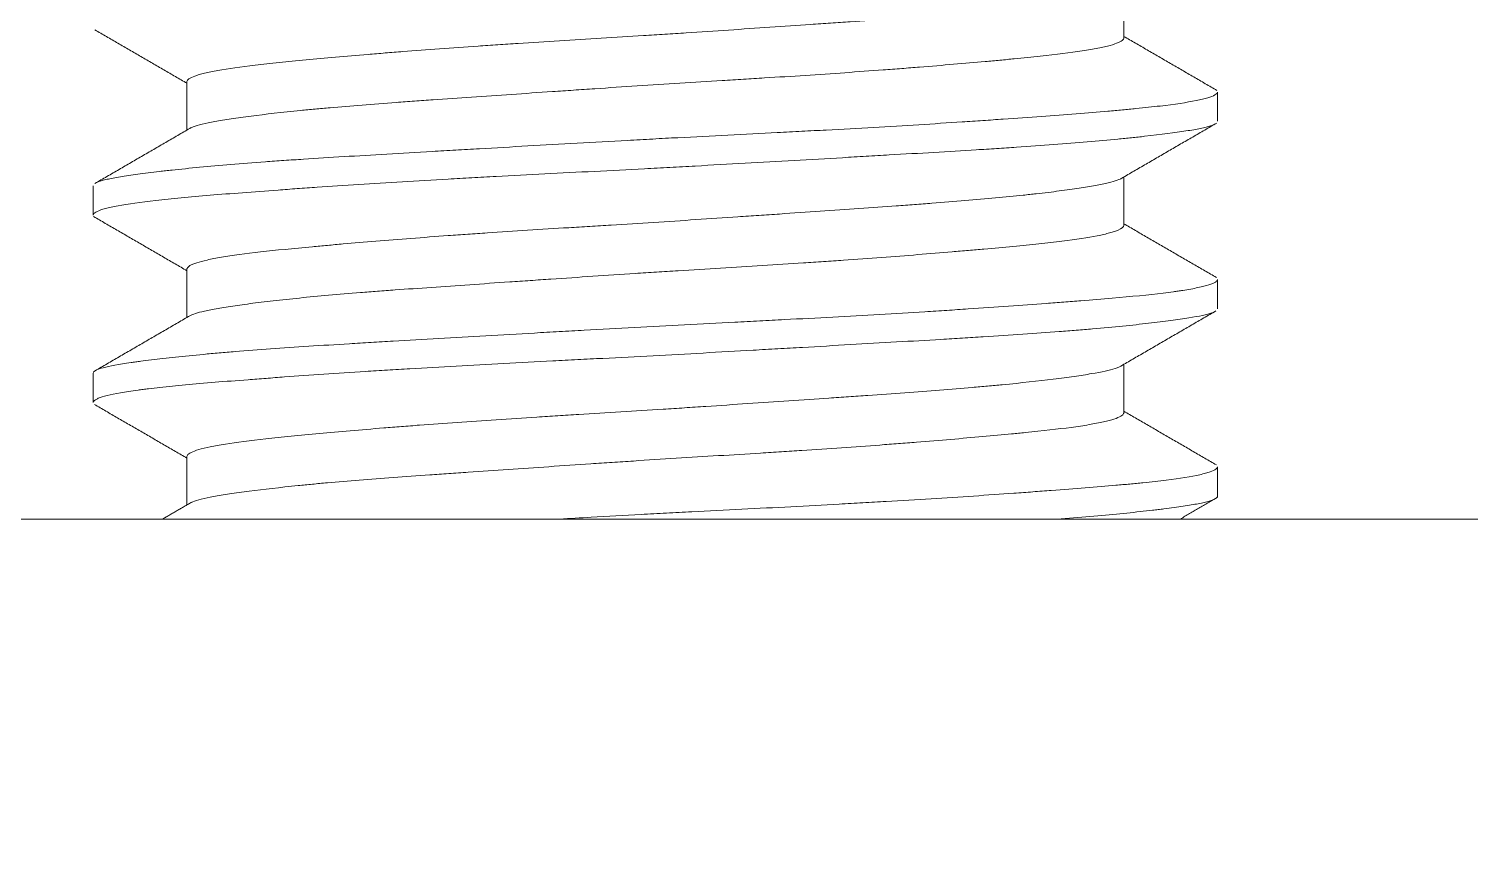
# Model space of a CAD drawing. Header units: millimetres. Extents: x 240 to 1080, y -29 to 565.
# Drawn here: x 383.13 to 390.82, y 191.79 to 196.15 of the extents above; entities that cross this region are included whole.
import ezdxf

# ---------------------------------------------------------------- set-up
doc = ezdxf.new("R2010")
doc.units = ezdxf.units.MM
doc.header["$LTSCALE"] = 0.75
doc.layers.add('DIM', color=3, linetype='Continuous')
doc.styles.get("Standard").update_dxf_attribs({"font": 'arial.ttf'})
doc.dimstyles.new('사본 ISO-25', dxfattribs={"dimtxt": 7, "dimasz": 7, "dimexe": 2.1, "dimexo": 2.1, "dimgap": 2, "dimtad": 1, "dimtih": 1, "dimtoh": 1, "dimdec": 1, "dimdsep": 46, "dimtxsty": 'Standard', "dimcen": 0, "dimclrd": 3, "dimclre": 3, "dimclrt": 4, "dimazin": 2, "dimtp": 0.1, "dimtm": 0.1, "dimtfac": 0.714286, "dimtdec": 1, "dimtmove": 0, "dimatfit": 3, "dimfxl": 1, "dimarcsym": 0})

msp = doc.modelspace()

# ---------------------------------------------------------------- linework, layer by layer
at = {"color": 7, "linetype": 'Continuous', "lineweight": 18}
for p, q in [((388.9725, 196.1032), (388.9725, 196.3613)), ((383.9725, 195.8702), (383.9725, 195.6117)), ((389.4725, 195.6593), (389.4725, 195.8143)), ((383.4725, 195.3139), (383.4725, 195.1591)), ((388.9725, 195.1028), (388.9725, 195.3613)), ((383.9725, 194.8705), (383.9725, 194.6119)), ((389.4725, 194.6584), (389.4725, 194.8144)), ((383.4725, 194.3149), (383.475, 194.3213)), ((383.4725, 194.3146), (383.4725, 194.1592)), ((388.9725, 194.1035), (388.9725, 194.3615)), ((383.9725, 193.8698), (383.9725, 193.6117)), ((389.4725, 193.6593), (389.4725, 193.814)), ((377.2725, 193.5366), (402.9725, 193.5366))]:
    msp.add_line(p, q, dxfattribs=at)
for points, knots in [([(388.9584, 196.3532), (388.9552, 196.3513), (388.949, 196.3482), (388.9413, 196.3452), (388.935, 196.3429), (388.9316, 196.3417), (388.9208, 196.3382), (388.9128, 196.3359), (388.8688, 196.3243), (388.8206, 196.315), (388.7293, 196.3006), (388.6956, 196.2957), (388.6494, 196.2895), (388.64, 196.2883), (388.6207, 196.2858), (388.5913, 196.2821), (388.5604, 196.2783), (388.4541, 196.2658), (388.3585, 196.2559), (388.2259, 196.2438), (388.1851, 196.2402), (388.1427, 196.2366), (388.1142, 196.2342), (388.0997, 196.233), (388.0269, 196.2272), (387.9669, 196.2225), (387.7814, 196.2087), (387.6507, 196.1994), (387.4784, 196.1875), (387.4435, 196.1851), (387.3905, 196.1814), (387.3727, 196.1802), (387.337, 196.1777), (387.3192, 196.1765), (387.2296, 196.1704), (387.1573, 196.1654), (386.9382, 196.1505), (386.7894, 196.1404), (386.5997, 196.1279), (386.5615, 196.1255), (386.4854, 196.1205), (386.4475, 196.1181), (386.334, 196.111), (386.2587, 196.1063), (386.0344, 196.0925), (385.8865, 196.0834), (385.7041, 196.0716), (385.6679, 196.0693), (385.5964, 196.0645), (385.5611, 196.0621), (385.4563, 196.055), (385.3196, 196.0454), (385.189, 196.0355), (385.0934, 196.028), (385.062, 196.0255), (384.9998, 196.0205), (384.9691, 196.018), (384.879, 196.0104), (384.8214, 196.0055), (384.7112, 195.9957), (384.6586, 195.9909), (384.5582, 195.9815), (384.5104, 195.9769), (384.4426, 195.9699), (384.4206, 195.9676), (384.3779, 195.9629), (384.3574, 195.9606), (384.2587, 195.9489), (384.1924, 195.9395), (384.1114, 195.925), (384.0875, 195.9201), (384.0564, 195.9126), (384.0469, 195.9101), (384.0295, 195.905), (384.0218, 195.9025), (383.9871, 195.8899), (383.973, 195.8799), (383.9725, 195.87), (383.9725, 195.8696), (383.9725, 195.8693)], [0, 0, 0, 0, 0.012189, 0.019658, 0.019658, 0.027127, 0.027127, 0.042065, 0.042065, 0.101816, 0.101816, 0.131692, 0.131692, 0.139161, 0.139161, 0.14663, 0.161568, 0.161568, 0.221319, 0.221319, 0.236257, 0.243726, 0.243726, 0.251195, 0.251195, 0.281071, 0.281071, 0.340822, 0.340822, 0.35576, 0.35576, 0.363229, 0.363229, 0.370698, 0.370698, 0.400574, 0.400574, 0.460325, 0.460325, 0.475263, 0.475263, 0.490201, 0.490201, 0.520077, 0.520077, 0.579828, 0.579828, 0.594766, 0.594766, 0.609704, 0.609704, 0.63958, 0.669455, 0.669455, 0.684393, 0.684393, 0.699331, 0.699331, 0.729207, 0.729207, 0.759083, 0.759083, 0.788958, 0.788958, 0.803896, 0.803896, 0.818834, 0.818834, 0.878585, 0.878585, 0.908461, 0.908461, 0.923399, 0.923399, 0.938337, 0.938337, 0.998088, 0.998088, 1, 1, 1, 1]), ([(383.9893, 195.6216), (383.9941, 195.6241), (383.9999, 195.6267), (384.0316, 195.6384), (384.0699, 195.6476), (384.1347, 195.6594), (384.1485, 195.6618), (384.1779, 195.6667), (384.1933, 195.6691), (384.2418, 195.6764), (384.2771, 195.6814), (384.3918, 195.6962), (384.4797, 195.7063), (384.6045, 195.7188), (384.6302, 195.7213), (384.6827, 195.7262), (384.7095, 195.7286), (384.7915, 195.7358), (384.9051, 195.7452), (385.0272, 195.7544), (385.122, 195.7614), (385.1541, 195.7638), (385.2195, 195.7684), (385.2528, 195.7708), (385.4213, 195.7827), (385.5608, 195.7923), (385.7766, 195.8071), (385.8496, 195.8121), (385.9609, 195.8196), (385.9982, 195.8222), (386.0547, 195.826), (386.0736, 195.8273), (386.1114, 195.8298), (386.1303, 195.8311), (386.2249, 195.8374), (386.3005, 195.8424), (386.4516, 195.8522), (386.5272, 195.857), (386.6783, 195.8665), (386.7727, 195.8723), (386.8671, 195.8781), (386.9049, 195.8804), (386.9238, 195.8816), (386.9801, 195.8851), (387.0174, 195.8874), (387.2022, 195.899), (387.3455, 195.9083), (387.5533, 195.9228), (387.6215, 195.9277), (387.7219, 195.9352), (387.7549, 195.9377), (387.8196, 195.9427), (387.8515, 195.9452), (388.008, 195.9577), (388.1246, 195.9678), (388.2594, 195.9799), (388.2858, 195.9823), (388.3376, 195.9871), (388.3629, 195.9895), (388.4366, 195.9966), (388.4827, 196.0012), (388.6122, 196.0151), (388.687, 196.0244), (388.7655, 196.0364), (388.7805, 196.0388), (388.8089, 196.0438), (388.8222, 196.0462), (388.8596, 196.0536), (388.8811, 196.0586), (388.9356, 196.0736), (388.9586, 196.0837), (388.9702, 196.0962), (388.9717, 196.0987), (388.9724, 196.1017), (388.9724, 196.1022), (388.9725, 196.1028)], [0, 0, 0, 0, 0.01641, 0.01641, 0.076738, 0.076738, 0.09182, 0.09182, 0.106902, 0.106902, 0.137066, 0.137066, 0.197394, 0.197394, 0.212476, 0.212476, 0.227558, 0.227558, 0.257723, 0.287887, 0.287887, 0.302969, 0.302969, 0.318051, 0.318051, 0.378379, 0.378379, 0.408543, 0.408543, 0.423625, 0.423625, 0.431166, 0.431166, 0.438707, 0.438707, 0.468871, 0.468871, 0.499036, 0.499036, 0.5292, 0.536741, 0.536741, 0.544282, 0.544282, 0.559364, 0.559364, 0.619692, 0.619692, 0.649856, 0.649856, 0.664938, 0.664938, 0.68002, 0.68002, 0.740349, 0.740349, 0.755431, 0.755431, 0.770513, 0.770513, 0.800677, 0.800677, 0.861005, 0.861005, 0.876087, 0.876087, 0.891169, 0.891169, 0.921333, 0.921333, 0.981662, 0.981662, 0.996744, 0.996744, 1, 1, 1, 1]), ([(383.4887, 195.331), (383.4963, 195.3347), (383.5065, 195.3384), (383.5275, 195.3444), (383.5365, 195.3467), (383.5563, 195.3512), (383.5672, 195.3535), (383.6026, 195.3603), (383.6574, 195.3694), (383.7271, 195.3788), (383.785, 195.386), (383.8154, 195.3897), (383.848, 195.3934), (383.8701, 195.3958), (383.8815, 195.3971), (383.9851, 195.4082), (384.0898, 195.4182), (384.2651, 195.4329), (384.3267, 195.4377), (384.4236, 195.4448), (384.4567, 195.4471), (384.5076, 195.4506), (384.5247, 195.4518), (384.5593, 195.4541), (384.5767, 195.4552), (384.7345, 195.4655), (384.8832, 195.4744), (385.1185, 195.4882), (385.1989, 195.4929), (385.3022, 195.4989), (385.323, 195.5001), (385.3648, 195.5025), (385.3859, 195.5037), (385.4491, 195.5073), (385.4915, 195.5097), (385.7046, 195.522), (385.8783, 195.5319), (386.1437, 195.5469), (386.233, 195.5519), (386.3457, 195.558), (386.3683, 195.5593), (386.4134, 195.5617), (386.481, 195.5653), (386.5483, 195.5689), (386.7719, 195.5805), (386.9488, 195.5894), (387.1672, 195.6006), (387.2326, 195.604), (387.2976, 195.6075), (387.3409, 195.6098), (387.3625, 195.6109), (387.4701, 195.6167), (387.5543, 195.6214), (387.8014, 195.6355), (387.959, 195.6452), (388.1469, 195.6576), (388.184, 195.6601), (388.239, 195.6639), (388.2572, 195.6651), (388.2933, 195.6676), (388.3826, 195.6739), (388.4673, 195.68), (388.662, 195.6945), (388.7804, 195.7035), (388.9138, 195.7149), (388.9398, 195.7172), (388.9901, 195.7218), (389.0143, 195.7241), (389.0842, 195.7309), (389.127, 195.7355), (389.2448, 195.7495), (389.309, 195.759), (389.3706, 195.7715), (389.382, 195.774), (389.4027, 195.779), (389.412, 195.7815), (389.4369, 195.789), (389.4622, 195.799), (389.4717, 195.8088), (389.4724, 195.8137), (389.4725, 195.8139), (389.4725, 195.8141)], [0, 0, 0, 0, 0.024102, 0.024102, 0.038871, 0.038871, 0.053639, 0.053639, 0.083176, 0.112713, 0.112713, 0.127482, 0.134866, 0.134866, 0.14225, 0.14225, 0.201324, 0.201324, 0.230861, 0.230861, 0.245629, 0.245629, 0.253013, 0.253013, 0.260398, 0.260398, 0.319471, 0.319471, 0.349008, 0.349008, 0.356392, 0.356392, 0.363777, 0.363777, 0.378545, 0.378545, 0.437619, 0.437619, 0.467156, 0.467156, 0.47454, 0.47454, 0.481924, 0.496693, 0.496693, 0.555767, 0.555767, 0.570535, 0.577919, 0.577919, 0.585303, 0.585303, 0.61484, 0.61484, 0.673914, 0.673914, 0.688683, 0.688683, 0.696067, 0.696067, 0.703451, 0.732988, 0.732988, 0.792062, 0.792062, 0.80683, 0.80683, 0.821599, 0.821599, 0.851136, 0.851136, 0.910209, 0.910209, 0.924978, 0.924978, 0.939746, 0.939746, 0.969283, 0.99882, 0.99882, 1, 1, 1, 1]), ([(389.4606, 195.6445), (389.4546, 195.6411), (389.4463, 195.6377), (389.4288, 195.632), (389.4208, 195.6297), (389.4072, 195.6263), (389.4024, 195.6252), (389.3924, 195.6229), (389.3661, 195.6172), (389.3339, 195.6115), (389.2456, 195.5977), (389.1721, 195.5882), (389.0724, 195.5772), (389.0611, 195.5759), (389.038, 195.5735), (389.0262, 195.5722), (388.9903, 195.5685), (388.9655, 195.566), (388.889, 195.5585), (388.7809, 195.5486), (388.6609, 195.5389), (388.5348, 195.5294), (388.4687, 195.5247), (388.3823, 195.519), (388.3648, 195.5178), (388.3295, 195.5155), (388.2763, 195.5121), (388.2219, 195.5087), (388.1117, 195.5019), (387.9608, 195.4928), (387.802, 195.4836), (387.68, 195.4766), (387.6182, 195.473), (387.5553, 195.4694), (387.5131, 195.4669), (387.4919, 195.4657), (387.3004, 195.4547), (387.1272, 195.4448), (386.8632, 195.4299), (386.7745, 195.4249), (386.6404, 195.4175), (386.5955, 195.415), (386.5279, 195.4114), (386.5053, 195.4101), (386.4601, 195.4077), (386.4376, 195.4065), (386.2352, 195.3959), (386.0577, 195.387), (385.7953, 195.3736), (385.7085, 195.3691), (385.6007, 195.3633), (385.5792, 195.3622), (385.5363, 195.3599), (385.5148, 195.3587), (385.4508, 195.3552), (385.4086, 195.3529), (385.2, 195.3411), (385.0408, 195.3315), (384.8133, 195.3167), (384.7394, 195.3117), (384.6314, 195.3042), (384.5959, 195.3017), (384.5265, 195.2968), (384.4925, 195.2943), (384.393, 195.287), (384.3295, 195.2822), (384.2086, 195.273), (384.151, 195.2684), (384.0418, 195.2593), (383.9902, 195.2548), (383.8931, 195.2456), (383.8484, 195.241), (383.7253, 195.2271), (383.6578, 195.2177), (383.592, 195.2054), (383.5797, 195.2029), (383.5571, 195.1979), (383.5468, 195.1954), (383.5188, 195.1879), (383.4897, 195.1779), (383.4765, 195.168), (383.4729, 195.1614), (383.4724, 195.1597), (383.4725, 195.158)], [0, 0, 0, 0, 0.022045, 0.022045, 0.036703, 0.036703, 0.044031, 0.044031, 0.05136, 0.080675, 0.080675, 0.139306, 0.139306, 0.146635, 0.146635, 0.153963, 0.153963, 0.168621, 0.168621, 0.197936, 0.227251, 0.227251, 0.256567, 0.256567, 0.263896, 0.263896, 0.271224, 0.285882, 0.285882, 0.315197, 0.344512, 0.344512, 0.35917, 0.366499, 0.366499, 0.373828, 0.373828, 0.432458, 0.432458, 0.461773, 0.461773, 0.476431, 0.476431, 0.48376, 0.48376, 0.491088, 0.491088, 0.549719, 0.549719, 0.579034, 0.579034, 0.586363, 0.586363, 0.593692, 0.593692, 0.608349, 0.608349, 0.66698, 0.66698, 0.696295, 0.696295, 0.710953, 0.710953, 0.72561, 0.72561, 0.754925, 0.754925, 0.784241, 0.784241, 0.813556, 0.813556, 0.842871, 0.842871, 0.901502, 0.901502, 0.916159, 0.916159, 0.930817, 0.930817, 0.960132, 0.989447, 0.989447, 1, 1, 1, 1]), ([(388.9594, 195.3537), (388.9577, 195.3527), (388.9558, 195.3517), (388.9353, 195.3414), (388.9035, 195.3323), (388.8464, 195.3206), (388.8342, 195.3182), (388.8081, 195.3134), (388.7943, 195.311), (388.7506, 195.3039), (388.6864, 195.2942), (388.6101, 195.2843), (388.5483, 195.2769), (388.5163, 195.2731), (388.4826, 195.2693), (388.4597, 195.2668), (388.4481, 195.2656), (388.3891, 195.2593), (388.3395, 195.2543), (388.2358, 195.2446), (388.1816, 195.2398), (388.0686, 195.2305), (388.0098, 195.2258), (387.9181, 195.2189), (387.8869, 195.2165), (387.8393, 195.213), (387.8232, 195.2119), (387.791, 195.2095), (387.7748, 195.2084), (387.6282, 195.1978), (387.4925, 195.1884), (387.2809, 195.1739), (387.191, 195.1677), (387.099, 195.1614), (387.062, 195.1589), (387.0435, 195.1577), (386.9877, 195.1539), (386.9505, 195.1514), (386.7642, 195.1388), (386.6142, 195.1288), (386.3878, 195.1143), (386.3121, 195.1096), (386.1982, 195.1026), (386.1603, 195.1003), (386.0852, 195.0956), (386.0478, 195.0933), (385.8622, 195.0818), (385.7173, 195.0726), (385.5408, 195.0608), (385.5057, 195.0584), (385.4361, 195.0535), (385.4014, 195.0511), (385.299, 195.0437), (385.2327, 195.0388), (385.0397, 195.024), (384.9188, 195.0139), (384.7775, 195.0016), (384.7498, 194.9991), (384.6953, 194.9942), (384.6687, 194.9918), (384.5911, 194.9847), (384.5422, 194.98), (384.4039, 194.9662), (384.3226, 194.957), (384.2351, 194.9451), (384.2183, 194.9427), (384.1864, 194.9379), (384.1713, 194.9355), (384.1285, 194.9283), (384.0781, 194.9185), (384.0407, 194.9086), (384.0175, 194.9011), (384.0106, 194.8985), (383.9985, 194.8935), (383.9933, 194.891), (383.9802, 194.8834), (383.975, 194.8784), (383.9727, 194.872), (383.9724, 194.8705), (383.9725, 194.869)], [0, 0, 0, 0, 0.006679, 0.006679, 0.066317, 0.066317, 0.081226, 0.081226, 0.096136, 0.096136, 0.125954, 0.155773, 0.155773, 0.170682, 0.178137, 0.178137, 0.185592, 0.185592, 0.21541, 0.21541, 0.245229, 0.245229, 0.275048, 0.275048, 0.289957, 0.289957, 0.297412, 0.297412, 0.304866, 0.304866, 0.364504, 0.364504, 0.394323, 0.401777, 0.401777, 0.409232, 0.409232, 0.424141, 0.424141, 0.483779, 0.483779, 0.513597, 0.513597, 0.528507, 0.528507, 0.543416, 0.543416, 0.603053, 0.603053, 0.617963, 0.617963, 0.632872, 0.632872, 0.662691, 0.662691, 0.722328, 0.722328, 0.737238, 0.737238, 0.752147, 0.752147, 0.781966, 0.781966, 0.841603, 0.841603, 0.856512, 0.856512, 0.871422, 0.871422, 0.90124, 0.931059, 0.931059, 0.945968, 0.945968, 0.960878, 0.960878, 0.990696, 0.990696, 1, 1, 1, 1]), ([(383.9838, 194.6184), (383.9961, 194.6264), (384.0187, 194.6343), (384.0709, 194.6471), (384.0933, 194.6518), (384.1444, 194.6613), (384.2018, 194.6708), (384.2717, 194.6806), (384.3289, 194.6881), (384.3487, 194.6906), (384.39, 194.6956), (384.4115, 194.6981), (384.5219, 194.7108), (384.6204, 194.7208), (384.783, 194.7351), (384.8397, 194.7398), (384.9285, 194.7469), (384.9588, 194.7492), (385.0205, 194.7539), (385.0518, 194.7562), (385.2099, 194.7679), (385.3428, 194.7772), (385.5514, 194.7916), (385.6225, 194.7965), (385.7133, 194.8028), (385.7316, 194.804), (385.7683, 194.8065), (385.8233, 194.8103), (385.8786, 194.814), (386.0635, 194.8266), (386.2133, 194.8367), (386.4028, 194.8491), (386.4598, 194.8527), (386.5171, 194.8564), (386.5554, 194.8588), (386.5746, 194.86), (386.6701, 194.866), (386.7458, 194.8706), (386.9708, 194.8845), (387.118, 194.8936), (387.2985, 194.9054), (387.3344, 194.9078), (387.4059, 194.9126), (387.4413, 194.915), (387.546, 194.9223), (387.614, 194.9272), (387.8126, 194.942), (387.938, 194.952), (388.0857, 194.9646), (388.1149, 194.9671), (388.1717, 194.972), (388.1994, 194.9745), (388.2806, 194.9818), (388.3321, 194.9865), (388.4297, 194.9959), (388.4759, 195.0005), (388.563, 195.0098), (388.6039, 195.0145), (388.7181, 195.0287), (388.781, 195.0382), (388.8562, 195.0529), (388.878, 195.0578), (388.9059, 195.0654), (388.9144, 195.0679), (388.9297, 195.073), (388.9365, 195.0755), (388.9622, 195.0866), (388.9722, 195.095), (388.9725, 195.1031)], [0, 0, 0, 0, 0.051723, 0.051723, 0.081656, 0.081656, 0.111589, 0.141522, 0.141522, 0.156488, 0.156488, 0.171455, 0.171455, 0.231321, 0.231321, 0.261254, 0.261254, 0.27622, 0.27622, 0.291186, 0.291186, 0.351052, 0.351052, 0.380985, 0.380985, 0.388468, 0.388468, 0.395952, 0.410918, 0.410918, 0.470784, 0.470784, 0.48575, 0.493234, 0.493234, 0.500717, 0.500717, 0.53065, 0.53065, 0.590516, 0.590516, 0.605482, 0.605482, 0.620449, 0.620449, 0.650382, 0.650382, 0.710247, 0.710247, 0.725214, 0.725214, 0.74018, 0.74018, 0.770113, 0.770113, 0.800046, 0.800046, 0.829979, 0.829979, 0.889845, 0.889845, 0.919778, 0.919778, 0.934744, 0.934744, 0.949711, 0.949711, 1, 1, 1, 1]), ([(383.481, 194.3266), (383.4829, 194.3279), (383.4851, 194.3292), (383.4966, 194.335), (383.5096, 194.3395), (383.5601, 194.353), (383.6091, 194.362), (383.6823, 194.3726), (383.6907, 194.3738), (383.7079, 194.3761), (383.7344, 194.3797), (383.7629, 194.3833), (383.8224, 194.3905), (383.9085, 194.4003), (384.0082, 194.4102), (384.088, 194.4176), (384.1292, 194.4214), (384.1724, 194.4251), (384.2016, 194.4276), (384.2164, 194.4288), (384.2915, 194.435), (384.3542, 194.4398), (384.4846, 194.4491), (384.62, 194.4582), (384.7654, 194.4672), (384.8782, 194.4741), (384.9165, 194.4763), (384.9943, 194.481), (385.0339, 194.4833), (385.2331, 194.4949), (385.3979, 194.5044), (385.6531, 194.519), (385.7395, 194.524), (385.8711, 194.5315), (385.9154, 194.534), (386.0044, 194.539), (386.049, 194.5416), (386.1826, 194.5491), (386.2717, 194.554), (386.45, 194.5637), (386.5392, 194.5684), (386.7175, 194.5777), (386.8068, 194.5822), (386.9406, 194.589), (386.9853, 194.5913), (387.0739, 194.5958), (387.1178, 194.5981), (387.3359, 194.6094), (387.5051, 194.6185), (387.7511, 194.6327), (387.8318, 194.6375), (387.9508, 194.6449), (387.9899, 194.6474), (388.0667, 194.6523), (388.1045, 194.6548), (388.2903, 194.6672), (388.4291, 194.6771), (388.5901, 194.6891), (388.6216, 194.6915), (388.6835, 194.6962), (388.7139, 194.6986), (388.8023, 194.7055), (388.8577, 194.7101), (389.014, 194.7236), (389.1047, 194.7326), (389.2011, 194.7444), (389.2195, 194.7468), (389.2459, 194.7504), (389.2544, 194.7516), (389.271, 194.754), (389.3111, 194.76), (389.3451, 194.7661), (389.415, 194.7809), (389.4462, 194.791), (389.4635, 194.8022), (389.4652, 194.8034), (389.468, 194.8059), (389.4692, 194.8071), (389.4715, 194.8103), (389.4723, 194.8122), (389.4725, 194.8141)], [0, 0, 0, 0, 0.008193, 0.008193, 0.037453, 0.037453, 0.095973, 0.095973, 0.103289, 0.103289, 0.110604, 0.125234, 0.125234, 0.154494, 0.183754, 0.183754, 0.198384, 0.2057, 0.2057, 0.213015, 0.213015, 0.242275, 0.242275, 0.271535, 0.300796, 0.300796, 0.315426, 0.315426, 0.330056, 0.330056, 0.388576, 0.388576, 0.417837, 0.417837, 0.432467, 0.432467, 0.447097, 0.447097, 0.476357, 0.476357, 0.505618, 0.505618, 0.534878, 0.534878, 0.549508, 0.549508, 0.564138, 0.564138, 0.622659, 0.622659, 0.651919, 0.651919, 0.666549, 0.666549, 0.681179, 0.681179, 0.7397, 0.7397, 0.75433, 0.75433, 0.76896, 0.76896, 0.798221, 0.798221, 0.856741, 0.856741, 0.871371, 0.871371, 0.878686, 0.878686, 0.886002, 0.915262, 0.915262, 0.973782, 0.973782, 0.981098, 0.981098, 0.988413, 0.988413, 1, 1, 1, 1]), ([(389.4559, 194.6421), (389.452, 194.6402), (389.4474, 194.6383), (389.4169, 194.6274), (389.376, 194.6186), (389.3049, 194.607), (389.2897, 194.6046), (389.2574, 194.5999), (389.2404, 194.5975), (389.1867, 194.5904), (389.108, 194.5808), (388.9694, 194.5661), (388.863, 194.5561), (388.7778, 194.5486), (388.7487, 194.5461), (388.6892, 194.5412), (388.6587, 194.5388), (388.5654, 194.5316), (388.5006, 194.527), (388.3657, 194.5178), (388.2956, 194.5133), (388.1865, 194.5065), (388.1494, 194.5042), (388.074, 194.4996), (388.0356, 194.4973), (387.8414, 194.4858), (387.6801, 194.4765), (387.4292, 194.4621), (387.3441, 194.4572), (387.2142, 194.4498), (387.1705, 194.4473), (387.1044, 194.4435), (387.0823, 194.4423), (387.0381, 194.4398), (387.016, 194.4385), (386.8168, 194.4272), (386.6391, 194.4172), (386.3714, 194.403), (386.282, 194.3984), (386.17, 194.3927), (386.1476, 194.3916), (386.1028, 194.3893), (386.0803, 194.3881), (386.0133, 194.3847), (385.9689, 194.3825), (385.7485, 194.3712), (385.5768, 194.3622), (385.3262, 194.3482), (385.2438, 194.3435), (385.1423, 194.3374), (385.1221, 194.3362), (385.0819, 194.3338), (385.0222, 194.3301), (384.9638, 194.3264), (384.7722, 194.3141), (384.6283, 194.3042), (384.4601, 194.2919), (384.4106, 194.2883), (384.3624, 194.2847), (384.3306, 194.2823), (384.3148, 194.2811), (384.237, 194.2752), (384.1782, 194.2706), (384.0115, 194.2569), (383.9135, 194.248), (383.8076, 194.2365), (383.7872, 194.2341), (383.758, 194.2306), (383.7484, 194.2294), (383.7298, 194.227), (383.6845, 194.2211), (383.6454, 194.2151), (383.5631, 194.2004), (383.5235, 194.1905), (383.4964, 194.1792), (383.4937, 194.1779), (383.4887, 194.1754), (383.4864, 194.1742), (383.4804, 194.1704), (383.4774, 194.168), (383.4734, 194.163), (383.4725, 194.1606), (383.4725, 194.1582)], [0, 0, 0, 0, 0.012264, 0.012264, 0.071226, 0.071226, 0.085967, 0.085967, 0.100707, 0.100707, 0.130188, 0.15967, 0.189151, 0.189151, 0.203891, 0.203891, 0.218632, 0.218632, 0.248113, 0.248113, 0.277594, 0.277594, 0.292335, 0.292335, 0.307075, 0.307075, 0.366037, 0.366037, 0.395518, 0.395518, 0.410259, 0.410259, 0.417629, 0.417629, 0.425, 0.425, 0.483962, 0.483962, 0.513443, 0.513443, 0.520813, 0.520813, 0.528183, 0.528183, 0.542924, 0.542924, 0.601886, 0.601886, 0.631367, 0.631367, 0.638738, 0.638738, 0.646108, 0.660848, 0.660848, 0.719811, 0.719811, 0.734551, 0.741922, 0.741922, 0.749292, 0.749292, 0.778773, 0.778773, 0.837735, 0.837735, 0.852476, 0.852476, 0.859846, 0.859846, 0.867216, 0.896697, 0.896697, 0.95566, 0.95566, 0.96303, 0.96303, 0.9704, 0.9704, 0.985141, 0.985141, 1, 1, 1, 1]), ([(388.9541, 194.3508), (388.9515, 194.3495), (388.9486, 194.3482), (388.9399, 194.3446), (388.9334, 194.3422), (388.8972, 194.3307), (388.8551, 194.3215), (388.7861, 194.3097), (388.7715, 194.3073), (388.7406, 194.3024), (388.7243, 194.3), (388.673, 194.2926), (388.636, 194.2877), (388.5165, 194.2728), (388.4259, 194.2628), (388.2987, 194.2505), (388.2726, 194.248), (388.2189, 194.2431), (388.1913, 194.2407), (388.1073, 194.2336), (388.0494, 194.2289), (387.8696, 194.2151), (387.7421, 194.2059), (387.5898, 194.1952), (387.5728, 194.194), (387.5385, 194.1917), (387.5211, 194.1905), (387.4691, 194.1868), (387.4341, 194.1844), (387.3285, 194.1771), (387.2573, 194.1723), (387.0408, 194.1575), (386.8929, 194.1474), (386.7225, 194.136), (386.7034, 194.1348), (386.6655, 194.1323), (386.6086, 194.1285), (386.5518, 194.1248), (386.4385, 194.1175), (386.3632, 194.1128), (386.213, 194.1035), (386.1382, 194.0989), (386.0263, 194.092), (385.9705, 194.0885), (385.9148, 194.085), (385.8776, 194.0827), (385.8591, 194.0815), (385.6932, 194.071), (385.5514, 194.0617), (385.3467, 194.0472), (385.2798, 194.0423), (385.1816, 194.0349), (385.1492, 194.0324), (385.0851, 194.0274), (385.0536, 194.0249), (384.899, 194.0123), (384.7847, 194.0024), (384.6271, 193.988), (384.5769, 193.9833), (384.5052, 193.9763), (384.4818, 193.974), (384.4367, 193.9693), (384.4149, 193.967), (384.3097, 193.9554), (384.2378, 193.9461), (384.1479, 193.9317), (384.1209, 193.9269), (384.0733, 193.9169), (384.053, 193.9119), (384.0023, 193.8969), (383.9819, 193.8869), (383.9734, 193.8745), (383.9725, 193.8721), (383.9725, 193.8694), (383.9725, 193.8691), (383.9726, 193.8688)], [0, 0, 0, 0, 0.008517, 0.008517, 0.023513, 0.023513, 0.083493, 0.083493, 0.098489, 0.098489, 0.113484, 0.113484, 0.143474, 0.143474, 0.203455, 0.203455, 0.21845, 0.21845, 0.233446, 0.233446, 0.263436, 0.263436, 0.323417, 0.323417, 0.330914, 0.330914, 0.338412, 0.338412, 0.353407, 0.353407, 0.383398, 0.383398, 0.443379, 0.443379, 0.450876, 0.450876, 0.458374, 0.473369, 0.473369, 0.503359, 0.503359, 0.53335, 0.53335, 0.548345, 0.555843, 0.555843, 0.56334, 0.56334, 0.623321, 0.623321, 0.653312, 0.653312, 0.668307, 0.668307, 0.683302, 0.683302, 0.743283, 0.743283, 0.773273, 0.773273, 0.788268, 0.788268, 0.803264, 0.803264, 0.863245, 0.863245, 0.893235, 0.893235, 0.923225, 0.923225, 0.983206, 0.983206, 0.998201, 0.998201, 1, 1, 1, 1]), ([(383.9908, 193.6224), (383.9945, 193.6242), (383.9987, 193.6261), (384.0274, 193.6372), (384.0647, 193.6464), (384.1403, 193.6606), (384.1688, 193.6653), (384.2166, 193.6727), (384.2334, 193.6751), (384.2685, 193.6801), (384.2867, 193.6826), (384.3814, 193.695), (384.4683, 193.705), (384.591, 193.7174), (384.6162, 193.7199), (384.6681, 193.7249), (384.6948, 193.7273), (384.7768, 193.7346), (384.8336, 193.7393), (385.0098, 193.7533), (385.1351, 193.7625), (385.3016, 193.7743), (385.3355, 193.7766), (385.3869, 193.7802), (385.4042, 193.7814), (385.439, 193.7839), (385.4564, 193.7851), (385.5438, 193.7911), (385.6147, 193.796), (385.8302, 193.8108), (385.9774, 193.8208), (386.1474, 193.8322), (386.1663, 193.8335), (386.2043, 193.836), (386.2234, 193.8373), (386.2805, 193.8411), (386.3186, 193.8436), (386.4325, 193.851), (386.5082, 193.8558), (386.7348, 193.87), (386.8849, 193.8791), (387.0528, 193.8896), (387.0715, 193.8908), (387.1085, 193.8932), (387.1639, 193.8967), (387.2184, 193.9002), (387.3265, 193.9072), (387.4678, 193.9167), (387.6038, 193.9264), (387.7038, 193.9339), (387.7368, 193.9363), (387.802, 193.9414), (387.8344, 193.9439), (387.993, 193.9565), (388.1104, 193.9665), (388.2727, 193.9811), (388.3245, 193.9858), (388.3987, 193.9929), (388.4228, 193.9953), (388.4699, 194), (388.4926, 194.0023), (388.6024, 194.014), (388.6781, 194.0232), (388.7734, 194.0375), (388.8021, 194.0424), (388.8406, 194.0498), (388.8526, 194.0523), (388.8749, 194.0573), (388.8851, 194.0598), (388.9322, 194.0723), (388.9562, 194.0824), (388.9692, 194.0949), (388.9718, 194.0986), (388.9725, 194.1023), (388.9725, 194.1035), (388.9725, 194.1035), (388.9725, 194.1035)], [0, 0, 0, 0, 0.012066, 0.012066, 0.072394, 0.072394, 0.102558, 0.102558, 0.11764, 0.11764, 0.132722, 0.132722, 0.193051, 0.193051, 0.208133, 0.208133, 0.223215, 0.223215, 0.253379, 0.253379, 0.313707, 0.313707, 0.328789, 0.328789, 0.33633, 0.33633, 0.343871, 0.343871, 0.374035, 0.374035, 0.434364, 0.434364, 0.441905, 0.441905, 0.449446, 0.449446, 0.464528, 0.464528, 0.494692, 0.494692, 0.55502, 0.55502, 0.562561, 0.562561, 0.570102, 0.585184, 0.585184, 0.615348, 0.645512, 0.645512, 0.660594, 0.660594, 0.675676, 0.675676, 0.736005, 0.736005, 0.766169, 0.766169, 0.781251, 0.781251, 0.796333, 0.796333, 0.856661, 0.856661, 0.886825, 0.886825, 0.901907, 0.901907, 0.916989, 0.916989, 0.977318, 0.977318, 0.9924, 0.999941, 0.999941, 1, 1, 1, 1]), ([(385.962, 193.5366), (386.0174, 193.5398), (386.0732, 193.5429), (386.2177, 193.551), (386.3068, 193.5559), (386.4414, 193.5632), (386.4864, 193.5656), (386.5541, 193.5692), (386.5767, 193.5704), (386.6218, 193.5727), (386.6443, 193.5739), (386.8463, 193.5843), (387.0227, 193.5931), (387.2826, 193.6066), (387.3684, 193.6112), (387.4747, 193.617), (387.4959, 193.6182), (387.5382, 193.6205), (387.5594, 193.6217), (387.6223, 193.6253), (387.6637, 193.6276), (387.8682, 193.6396), (388.0236, 193.6493), (388.2446, 193.6642), (388.3162, 193.6692), (388.4031, 193.6754), (388.4203, 193.6766), (388.4544, 193.6791), (388.505, 193.6828), (388.5538, 193.6864), (388.7127, 193.6984), (388.8276, 193.7073), (388.9559, 193.7187), (388.9933, 193.7221), (389.0288, 193.7255), (389.0522, 193.7278), (389.0637, 193.729), (389.1198, 193.7347), (389.1609, 193.7394), (389.2729, 193.7535), (389.3327, 193.7631), (389.3887, 193.7755), (389.3989, 193.778), (389.4175, 193.783), (389.4258, 193.7856), (389.4477, 193.7931), (389.4581, 193.7981), (389.4699, 193.8071), (389.4725, 193.811), (389.4725, 193.8149)], [0.4266677, 0.4266677, 0.4266677, 0.4266677, 0.4452818, 0.4452818, 0.4747629, 0.4747629, 0.4895035, 0.4895035, 0.4968737, 0.4968737, 0.504244, 0.504244, 0.5632062, 0.5632062, 0.5926873, 0.5926873, 0.6000576, 0.6000576, 0.6074278, 0.6074278, 0.6221684, 0.6221684, 0.6811306, 0.6811306, 0.7106117, 0.7106117, 0.7179819, 0.7179819, 0.7253522, 0.7400928, 0.7400928, 0.799055, 0.799055, 0.8137955, 0.8211658, 0.8211658, 0.8285361, 0.8285361, 0.8580171, 0.8580171, 0.9169793, 0.9169793, 0.9317199, 0.9317199, 0.9464604, 0.9464604, 0.9759415, 0.9759415, 1, 1, 1, 1]), ([(389.4725, 193.6575), (389.4723, 193.6558), (389.4716, 193.6541), (389.467, 193.6478), (389.4597, 193.6433), (389.4454, 193.6376), (389.4422, 193.6364), (389.4355, 193.6341), (389.4247, 193.6307), (389.4116, 193.6274), (389.3827, 193.6206), (389.3364, 193.6116), (389.2751, 193.6023), (389.2233, 193.5952), (389.196, 193.5917), (389.1665, 193.5881), (389.1464, 193.5856), (389.1361, 193.5844), (389.0834, 193.5783), (388.9925, 193.5684), (388.837, 193.5536), (388.7208, 193.5437), (388.6499, 193.5381), (388.6403, 193.5374), (388.6306, 193.5366)], [0, 0, 0, 0, 0.0099724, 0.0099724, 0.0376763, 0.0376763, 0.0446022, 0.0446022, 0.0515282, 0.0653802, 0.0653802, 0.0930841, 0.120788, 0.120788, 0.1346399, 0.1415659, 0.1415659, 0.1484919, 0.1484919, 0.1761958, 0.2038997, 0.2316036, 0.2316036, 0.2359008, 0.2359008, 0.2359008, 0.2359008])]:
    msp.add_open_spline(points, degree=3, knots=knots, dxfattribs=at)
for points in [[(383.482, 196.1462), (383.7274, 196.004), (383.9725, 195.8616)], [(389.4699, 195.8233), (389.2212, 195.9675), (388.9725, 196.1119)], [(383.996, 195.6254), (383.739, 195.4761), (383.4817, 195.3269)], [(388.9546, 195.3509), (389.2117, 195.5002), (389.4689, 195.6493)], [(383.4747, 195.1502), (383.7236, 195.0059), (383.9725, 194.8614)], [(389.4668, 194.8252), (389.2196, 194.9684), (388.9725, 195.1119)], [(383.989, 194.6214), (383.7315, 194.4719), (383.4741, 194.3227)], [(388.9492, 194.3479), (389.2065, 194.4974), (389.4641, 194.6467)], [(383.4788, 194.1478), (383.7258, 194.0047), (383.9725, 193.8614)], [(389.467, 193.825), (389.2197, 193.9684), (388.9725, 194.1119)], [(383.9965, 193.6256), (383.9199, 193.5811), (383.8432, 193.5366)], [(389.2745, 193.5366), (389.3727, 193.5936), (389.4709, 193.6506)]]:
    msp.add_open_spline(points, degree=2, dxfattribs=at)

# ---------------------------------------------------------------- leaders
at = {"layer": 'DIM'}
msp.add_leader([(379.8418, 231.0589), (379.8418, 115.1026), (405.6381, 115.1026)], dimstyle='사본 ISO-25', override={"dimasz": 4, "dimgap": 2, "dimtad": 0, "dimldrblk": 'Dot'}, dxfattribs=at)

doc.saveas('drawing.dxf')
